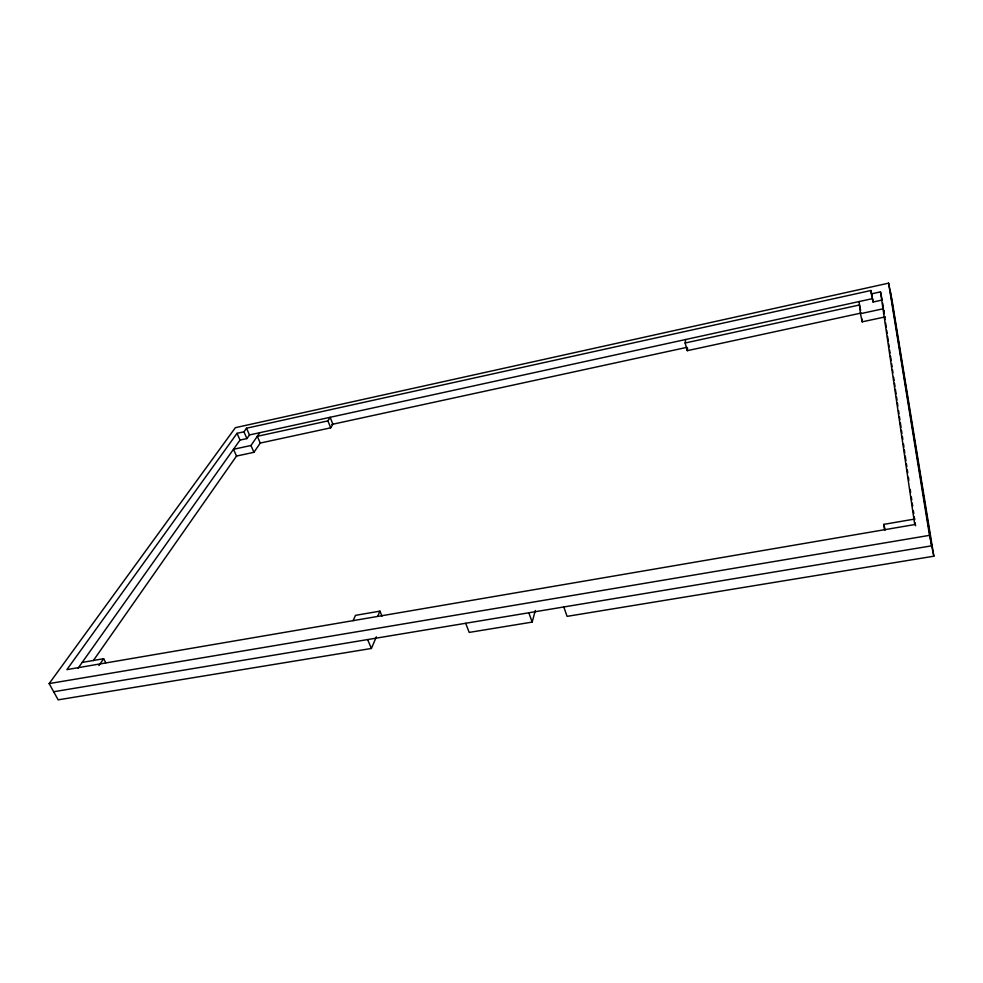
<?xml version="1.0" encoding="UTF-8"?>
<svg xmlns="http://www.w3.org/2000/svg" width="983" height="983" viewBox="0 0 983 983"><rect width="100%" height="100%" fill="white"/><g stroke="black" fill="none" stroke-linecap="round" stroke-linejoin="round"><path stroke-width="1.47" d="M861.231 313.036L687.264 350.673L687.621 348.326M687.264 350.673L685.139 343.006L685.679 339.504M465.672 623.271L469.21 632.413L532.184 622.092L535.293 610.517M563.8 606.966L567.08 616.366L933.85 556.206L891.888 299.323L888.583 283.153L235.367 427.679L49.15 683.59L58.157 699.847L371.402 648.461L376.354 636.837M377.681 616.329L379.929 611.143L355.502 615.346L353.069 620.654M260.249 443.063L330.718 427.826L332.905 424.201L330.104 417.308L327.904 420.908L257.313 436.305L260.249 443.063L253.946 452.315L236.51 456.051L233.499 449.28L250.96 445.496L259.807 432.692M98.902 665.565L103.645 658.721L105.771 662.739M93.311 660.613L236.829 455.608M78.001 668.293L240.024 440.077L246.917 438.578L249.461 434.953L872.634 298.599L873.088 302.014L882.193 300.024L880.498 291.865L871.368 293.88L873.088 302.014M880.498 291.865L914.731 524.553L66.905 669.607L237.05 433.319L243.956 431.807L246.512 428.207L870.926 290.501L872.351 297.247M685.139 343.006L859.486 304.976L860.641 310.358M331.824 424.435L687.006 347.331M885.179 316.907L862.214 321.834L860.457 313.688L883.484 308.711M82.179 662.407L103.645 658.721M884.467 529.739L883.864 524.357L914.583 519.073M49.15 683.59L929.513 535.354L933.85 556.206M53.66 691.749L931.687 545.823L890.242 291.263M237.05 433.319L240.024 440.077M250.96 445.496L253.946 452.315M243.956 431.807L246.917 438.578M246.512 428.207L249.461 434.953M367.617 639.564L371.402 648.461M379.929 611.143L382.006 616.12M327.904 420.908L330.718 427.826M528.805 612.778L532.184 622.092M883.864 524.357L885.155 530.095M883.766 310.075L884.331 312.803M888.583 283.153L929.513 535.354M882.623 302.924L883.312 307.605M883.766 310.628L884.209 313.663M884.663 316.698L885.105 319.721M885.56 322.756L886.224 327.302M886.678 330.325L887.121 333.36M887.575 336.395L888.251 340.929M888.693 343.964L889.136 346.999M889.59 350.022L890.033 353.057M890.487 356.092L891.163 360.638M891.606 363.661L892.06 366.696M892.503 369.719L892.945 372.754M893.621 377.3L894.075 380.335M894.518 383.358L894.972 386.393M895.415 389.415L896.091 393.962M896.533 396.997L896.987 400.032M897.43 403.055L897.884 406.09M898.548 410.636L899.003 413.659M899.445 416.694L899.9 419.729M900.342 422.751L901.018 427.298M901.46 430.333L901.915 433.356M902.357 436.391L902.812 439.426M903.475 443.972L903.93 446.995M904.372 450.03L904.827 453.052M905.269 456.087L905.945 460.634M906.4 463.669L906.842 466.692M907.284 469.727L907.739 472.749M908.415 477.296L908.857 480.331M910.209 489.423L910.651 492.446M911.327 496.993L911.769 500.028M912.224 503.063L912.666 506.085M913.342 510.632L913.785 513.667M914.239 516.689L914.682 519.724M915.136 522.759L915.578 525.782M870.926 290.501L871.368 293.88M861.882 318.897L862.214 321.834M859.105 301.56L860.457 313.688"/></g></svg>
